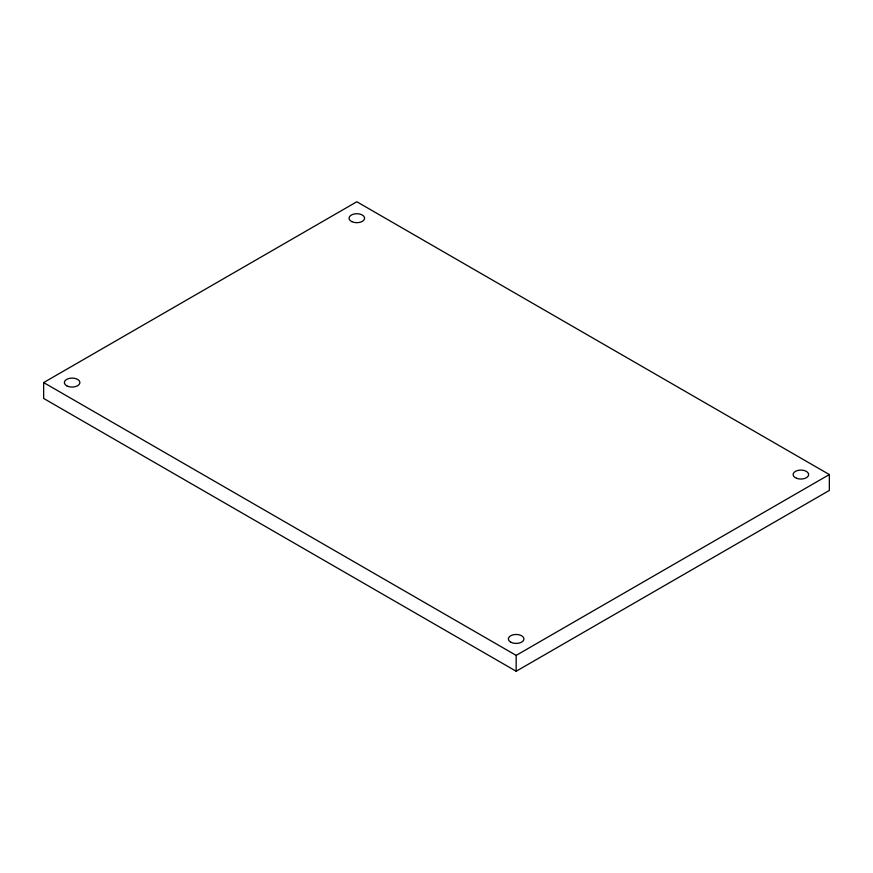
<?xml version="1.0" encoding="UTF-8"?>
<svg xmlns="http://www.w3.org/2000/svg" width="873" height="873" viewBox="0 0 873 873"><rect width="100%" height="100%" fill="white"/><g stroke="black" fill="none" stroke-linecap="round" stroke-linejoin="round"><path stroke-width="1.31" d="M43.65 382.57L356.828 201.761L829.35 474.563L829.35 490.43L516.172 671.239L43.65 398.437L43.65 382.57L516.172 655.383L829.35 474.563M516.172 655.383L516.172 671.239M510.672 642.113A7.77 4.485 0 0 0 523.669 640.105A7.77 4.485 0 0 0 514.153 634.606A7.77 4.485 0 0 0 510.672 642.113M796.569 478.295A7.77 4.485 0 0 0 808.627 474.857A7.77 4.485 0 0 0 797.431 470.547A7.77 4.485 0 0 0 796.569 478.295M351.83 221.633A7.77 4.485 0 0 0 364.478 218.981A7.77 4.485 0 0 0 354.187 213.983A7.77 4.485 0 0 0 351.83 221.633M66.806 385.844A7.77 4.485 0 0 0 79.683 383.596A7.77 4.485 0 0 0 69.873 378.282A7.77 4.485 0 0 0 66.806 385.844"/></g></svg>
